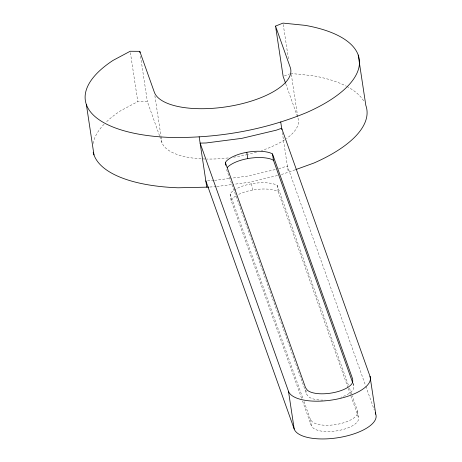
<?xml version="1.0" encoding="UTF-8"?>
<svg xmlns="http://www.w3.org/2000/svg" width="462" height="462" viewBox="0 0 462 462"><rect width="100%" height="100%" fill="white"/><g stroke="black" fill="none" stroke-linecap="round" stroke-linejoin="round"><path stroke-width="0.35" stroke-dasharray="2.31 1.73" d="M301.588 398.348L231.069 200.294L230.116 194L231.098 192.625A26.421 10.412 -8.6 0 1 275.479 184.534L277.258 185.406L348.51 385.493M231.069 200.294L232.045 198.914A26.421 10.412 -8.6 0 1 236.325 195.64M159.563 135.845L147.39 101.669L137.792 101.6L120.646 110.741A138.502 54.591 -8.6 0 0 106.058 122.222M284.396 75.935L289.391 73.943M295.079 169.854L280.983 174.7M275.19 169.554L247.557 176.103L232.109 178.101M278.644 168.734L287.381 166.002L365.586 385.626M277.523 175.514L248.51 182.398L234.465 184.217M213.848 180.463L207.143 180.838M214.553 180.371L231.404 178.193M216.204 186.573L208.755 187.116M216.909 186.486L233.76 184.303M290.638 73.441L312.866 75.71A138.502 54.591 -8.6 0 1 346.107 86.076M348.013 387.716L278.211 191.701L276.432 190.829A26.421 10.412 -8.6 0 0 238.19 194.629M226.547 169.508L306.491 394.011L308.425 396.604A23.868 9.407 -8.6 0 0 325.225 400.069M304.019 401.547L310.302 419.184L312.231 421.771A23.868 9.407 -8.6 0 0 337.231 424.324A23.868 9.407 -8.6 0 0 357.484 413.525L357.444 410.591L352.131 395.668M302.558 401.056L311.249 425.473L313.184 428.066A23.868 9.407 -8.6 0 0 338.184 430.613A23.868 9.407 -8.6 0 0 358.431 419.819L357.444 410.591M285.799 83.888L297.869 117.775A69.248 27.293 -8.6 0 1 286.498 138.531M365.829 386.301L374.301 410.1M352.91 383.385L353.638 385.418L353.673 388.357A23.868 9.407 -8.6 0 1 340.777 397.303M349.474 388.207L351.888 394.993M348.25 388.398L358.397 416.886M230.116 194L303.055 398.833M159.8 136.515L161.948 142.55A69.248 27.293 -8.6 0 0 206.058 159.032M353.32 383.321L353.638 385.418M291.326 74.521L297.869 117.775M283.241 24.521L288.496 59.263M282.317 132.519L288.334 172.297M277.258 185.406L278.211 191.701M305.856 389.818L306.491 394.011M310.302 419.184L311.249 425.473M251.576 183.766L252.523 190.061M154.868 95.75L160.984 136.169M161.088 136.873L161.948 142.55M140.529 56.289L147.39 101.669M130.394 52.68L137.792 101.6M93.093 143.515A138.502 54.591 -8.6 0 1 104.198 124.099M346.76 86.417A138.502 54.591 -8.6 0 1 364.489 102.339M284.54 139.87A69.248 27.293 -8.6 0 1 261.411 150.629M256.479 152.183A69.248 27.293 -8.6 0 1 248.348 154.354M247.649 154.522A69.248 27.293 -8.6 0 1 233.726 157.19M228.176 157.929A69.248 27.293 -8.6 0 1 206.757 159.049"/><path stroke-width="0.69" d="M225.358 162.537L226.34 161.157A26.421 10.412 -8.6 0 1 270.72 153.072L272.499 153.944L352.685 379.123L352.725 382.062A23.868 9.407 -8.6 0 1 332.473 392.856A23.868 9.407 -8.6 0 1 307.473 390.309L305.544 387.716L225.358 162.537L225.779 165.332M275.531 26.086L283.027 23.1L305.249 25.364A138.502 54.591 -8.6 0 1 306.364 112.67C263.409 130.411 216.822 138.265 170.443 137.445A138.502 54.591 -8.6 0 1 113.034 60.401L130.18 51.259L139.778 51.322L154.337 92.204A69.248 27.293 -8.6 0 0 231.595 105.937A69.248 27.293 -8.6 0 0 290.252 67.435L275.531 26.086L283.142 76.432L285.556 83.206M295.755 169.606L313.975 163.011A138.502 54.591 -8.6 0 0 365.829 105.388L358.212 55.047M208.755 187.116L178.055 187.786A138.502 54.591 -8.6 0 1 93.203 152.183M352.673 382.703L273.452 160.233L271.673 159.361A26.421 10.412 -8.6 0 0 227.287 167.452M370.045 376.426L281.67 128.245L276.392 130.157L241.845 138.346L206.035 142.977L200.121 143.11L288.49 391.285L294.202 429.042A41.551 16.378 -8.6 0 0 340.558 437.283A41.551 16.378 -8.6 0 0 375.756 414.183L370.045 376.426A41.551 16.378 -8.6 0 1 334.846 399.526A41.551 16.378 -8.6 0 1 288.49 391.285M375.271 412.82L375.756 414.183M205.827 180.867L294.202 429.042M280.717 121.951L281.889 129.672M272.499 153.944L273.452 160.233M246.818 152.304L247.765 158.599M199.168 136.816L206.78 187.156M139.778 51.322L139.992 52.743M86.377 104.591L93.988 154.937"/></g></svg>
